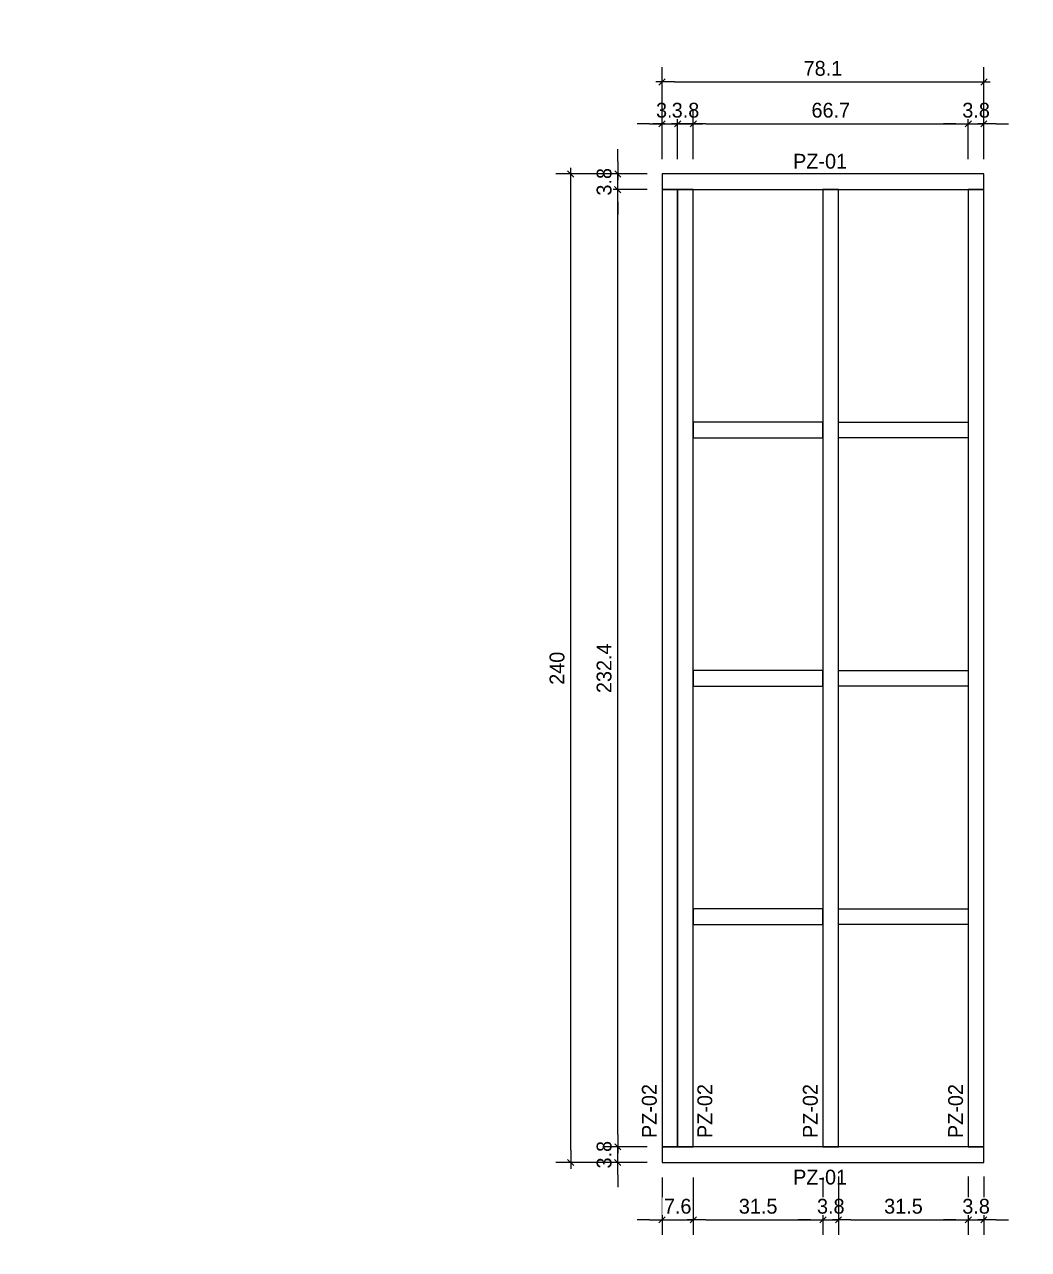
# Model space of a CAD drawing. Header units: millimetres. Extents: x 19458 to 19801, y 4351 to 4752.
# Drawn here: x 19502.44 to 19504.875, y 4504.776 to 4507.75 of the extents above; entities that cross this region are included whole.
import ezdxf

# ---------------------------------------------------------------- set-up
doc = ezdxf.new("R2010")
doc.units = ezdxf.units.MM
for name, color, linetype in [('0 @ 0.2', 7, 'Continuous'), ('cotas', 1, 'Continuous'), ('cotas @ 400', 1, 'Continuous'), ('cotas @ 500', 1, 'Continuous'), ('PANELES PARED', 2, 'Continuous'), ('TEXTO @ 0.2', 2, 'Continuous')]:
    doc.layers.add(name, color=color, linetype=linetype)
doc.styles.add('century gothic', font='GOTHIC.TTF')
doc.styles.add('COTAS SMC', font='GOTHIC.TTF')
doc.dimstyles.new('ANOTATIVE 100 SMCONSTRUCCIONES', dxfattribs={"dimscale": 0, "dimtxt": 0.18, "dimasz": 0.15, "dimexe": 0.18, "dimexo": 0.09, "dimgap": 0.1, "dimtad": 1, "dimzin": 0, "dimdsep": 46, "dimtxsty": 'century gothic', "dimblk1": 'FLECHA1', "dimblk2": 'FLECHA1', "dimsah": 1, "dimcen": 0.18, "dimdle": 0.075, "dimclrd": 1, "dimclre": 1, "dimclrt": 2, "dimaunit": 1, "dimadec": 0, "dimazin": 0, "dimtfac": 0.75, "dimtix": 1, "dimtmove": 2, "dimatfit": 3, "dimfxl": 0.09, "dimtvp": 1.5, "dimtfill": 1, "dimtolj": 1, "dimtzin": 0, "dimarcsym": 0})
doc.dimstyles.new('ANOTATIVE CM SMCONSTRUCCIONES', dxfattribs={"dimscale": 0, "dimtxt": 0.18, "dimasz": 0.15, "dimexe": 0.18, "dimexo": 0.18, "dimgap": 0.07, "dimtad": 1, "dimdec": 1, "dimlfac": 100, "dimdsep": 46, "dimtxsty": 'century gothic', "dimblk1": 'FLECHA1', "dimblk2": 'FLECHA1', "dimsah": 1, "dimcen": 0.18, "dimdle": 0.075, "dimclrd": 1, "dimclre": 1, "dimclrt": 2, "dimaunit": 1, "dimadec": 0, "dimazin": 2, "dimtfac": 0.75, "dimtdec": 1, "dimtix": 1, "dimtmove": 2, "dimatfit": 3, "dimfxl": 0.09, "dimtvp": 1.5, "dimtfill": 1, "dimtolj": 1, "dimtzin": 0, "dimarcsym": 0})
doc.dimstyles.new('PIES SMCONSTRUCCIONES', dxfattribs={"dimscale": 0, "dimtxt": 0.18, "dimasz": 0.2, "dimexe": 0.18, "dimexo": 0, "dimgap": 0.1, "dimtad": 1, "dimdec": 0, "dimlfac": 39.370079, "dimzin": 0, "dimdsep": 46, "dimlunit": 4, "dimtxsty": 'COTAS SMC', "dimblk1": 'FLECHA1', "dimblk2": 'FLECHA1', "dimsah": 1, "dimcen": 0.2, "dimdle": 0.075, "dimclrd": 1, "dimclre": 1, "dimclrt": 2, "dimaunit": 1, "dimadec": 0, "dimazin": 0, "dimtfac": 0.75, "dimtdec": 0, "dimtix": 1, "dimtmove": 2, "dimatfit": 3, "dimfxl": 0.09, "dimtvp": 1.5, "dimtfill": 1, "dimtolj": 1, "dimtzin": 0, "dimarcsym": 0})

# ---------------------------------------------------------------- blocks, each defined once
blk = doc.blocks.new('FLECHA1')
at = {"color": 4}
blk.add_line((-0.246176, -0.248081), (0.248081, 0.25), dxfattribs=at)
at = {"color": 1}
blk.add_line((-1, 0), (0.496162, 0), dxfattribs=at)
blk = doc.blocks.new('*D1568')
at = {"layer": 'cotas', "color": 1, "lineweight": -2, "transparency": 16777216}
for p, q in [((19614.326, 4625.8448), (19614.326, 4700.8448)), ((19570.9836, 4550.8448), (19524.326, 4550.8448)), ((19614.326, 4548.4298), (19614.326, 4550.8448)), ((19570.5339, 4548.4298), (19524.326, 4548.4298)), ((19614.326, 4473.4298), (19614.326, 4398.4298))]:
    blk.add_line(p, q, dxfattribs=at)
at = {"layer": 'Defpoints', "color": 0, "transparency": 16777216}
for p in [(19614.326, 4550.8448), (19615.9836, 4550.8448), (19615.5339, 4548.4298)]:
    blk.add_point(p, dxfattribs=at)
at = {"layer": 'cotas', "color": 1, "lineweight": -2, "transparency": 16777216, "xscale": 75, "yscale": 75, "zscale": 75}
for p, rotation in [((19614.326, 4550.8448), 270), ((19614.326, 4548.4298), 90)]:
    blk.add_blockref('FLECHA1', p, dxfattribs=dict(at, rotation=rotation))
at = {"layer": 'cotas', "color": 2, "transparency": 16777216, "insert": (19517.3376, 4549.6373), "char_height": 90, "attachment_point": 5, "rotation": 90, "style": 'century gothic', "bg_fill": 3, "box_fill_scale": 1.1, "bg_fill_color": 256, "bg_fill_true_color": 13158600, "bg_fill_transparency": 0}
blk.add_mtext('\\A1;2.42', dxfattribs=at)
blk = doc.blocks.new('*D1620')
at = {"layer": 'cotas', "color": 1, "lineweight": -2, "transparency": 16777216}
for p, q in [((19614.326, 4610.8448), (19614.326, 4670.8448)), ((19579.9836, 4550.8448), (19542.326, 4550.8448)), ((19614.326, 4548.4298), (19614.326, 4550.8448)), ((19579.5339, 4548.4298), (19542.326, 4548.4298)), ((19614.326, 4488.4298), (19614.326, 4428.4298))]:
    blk.add_line(p, q, dxfattribs=at)
at = {"layer": 'Defpoints', "color": 0, "transparency": 16777216}
for p in [(19614.326, 4550.8448), (19615.9836, 4550.8448), (19615.5339, 4548.4298)]:
    blk.add_point(p, dxfattribs=at)
at = {"layer": 'cotas', "color": 1, "lineweight": -2, "transparency": 16777216, "xscale": 60, "yscale": 60, "zscale": 60}
for p, rotation in [((19614.326, 4550.8448), 270), ((19614.326, 4548.4298), 90)]:
    blk.add_blockref('FLECHA1', p, dxfattribs=dict(at, rotation=rotation))
at = {"layer": 'cotas', "color": 2, "transparency": 16777216, "insert": (19536.7353, 4549.6373), "char_height": 72, "attachment_point": 5, "rotation": 90, "style": 'century gothic', "bg_fill": 3, "box_fill_scale": 1.1, "bg_fill_color": 256, "bg_fill_true_color": 13158600, "bg_fill_transparency": 0}
blk.add_mtext('\\A1;2.42', dxfattribs=at)
blk = doc.blocks.new('*D1623')
at = {"layer": 'cotas', "color": 1, "lineweight": -2, "transparency": 16777216}
for p, q in [((19620.0128, 4651.7533), (19620.0128, 4751.7533)), ((19620.4168, 4551.7533), (19530.0128, 4551.7533)), ((19620.0128, 4550.5333), (19620.0128, 4551.7533)), ((19620.4168, 4550.5333), (19530.0128, 4550.5333)), ((19620.0128, 4450.5333), (19620.0128, 4350.5333))]:
    blk.add_line(p, q, dxfattribs=at)
at = {"layer": 'Defpoints', "color": 0, "transparency": 16777216}
for p in [(19620.0128, 4551.7533), (19620.4168, 4551.7533), (19620.4168, 4550.5333)]:
    blk.add_point(p, dxfattribs=at)
at = {"layer": 'cotas', "color": 1, "lineweight": -2, "transparency": 16777216, "xscale": 100, "yscale": 100, "zscale": 100}
for p, rotation in [((19620.0128, 4551.7533), 270), ((19620.0128, 4550.5333), 90)]:
    blk.add_blockref('FLECHA1', p, dxfattribs=dict(at, rotation=rotation))
at = {"layer": 'cotas', "color": 2, "transparency": 16777216, "insert": (19523.8809, 4551.1433), "char_height": 90, "attachment_point": 5, "rotation": 90, "style": 'COTAS SMC', "bg_fill": 3, "box_fill_scale": 1.1, "bg_fill_color": 256, "bg_fill_true_color": 13158600, "bg_fill_transparency": 0}
blk.add_mtext("\\A1;4'", dxfattribs=at)
blk = doc.blocks.new('PP1')
at = {"layer": 'PANELES PARED'}
for points in [[(19444.8141, 4512.8176), (19444.8141, 4512.8556), (19444.033, 4512.8556), (19444.033, 4512.8176)], [(19444.033, 4510.4936), (19444.071, 4510.4936), (19444.071, 4512.8176), (19444.033, 4512.8176)], [(19444.071, 4510.4936), (19444.109, 4510.4936), (19444.109, 4512.8176), (19444.071, 4512.8176)], [(19444.4236, 4510.4936), (19444.4616, 4510.4936), (19444.4616, 4512.8176), (19444.4236, 4512.8176)], [(19444.7761, 4510.4936), (19444.8141, 4510.4936), (19444.8141, 4512.8176), (19444.7761, 4512.8176)], [(19444.4236, 4512.2149), (19444.4236, 4512.2529), (19444.109, 4512.2529), (19444.109, 4512.2149)], [(19444.4616, 4512.2149), (19444.4616, 4512.2529), (19444.7761, 4512.2529), (19444.7761, 4512.2149)], [(19444.4236, 4511.6122), (19444.4236, 4511.6502), (19444.109, 4511.6502), (19444.109, 4511.6122)], [(19444.4616, 4511.6122), (19444.4616, 4511.6502), (19444.7761, 4511.6502), (19444.7761, 4511.6122)], [(19444.4236, 4511.0339), (19444.4236, 4511.0719), (19444.109, 4511.0719), (19444.109, 4511.0339)], [(19444.4616, 4511.0339), (19444.4616, 4511.0719), (19444.7761, 4511.0719), (19444.7761, 4511.0339)], [(19444.8141, 4510.4556), (19444.8141, 4510.4936), (19444.033, 4510.4936), (19444.033, 4510.4556)]]:
    blk.add_lwpolyline(points, close=True, dxfattribs=at)
blk = doc.blocks.new('*D48')
at = {"color": 1, "lineweight": -2, "transparency": 16777216}
for p, q in [((19503.8789, 4505.0553), (19503.8789, 4505.0853)), ((19503.9503, 4505.0253), (19503.8429, 4505.0253)), ((19503.8789, 4504.9873), (19503.8789, 4505.0253)), ((19503.9503, 4504.9873), (19503.8429, 4504.9873)), ((19503.8789, 4504.9573), (19503.8789, 4504.9273))]:
    blk.add_line(p, q, dxfattribs=at)
at = {"layer": 'Defpoints', "color": 0, "transparency": 16777216}
for p in [(19503.9863, 4505.0253), (19503.9863, 4504.9873)]:
    blk.add_point(p, dxfattribs=at)
at = {"color": 1, "lineweight": -2, "transparency": 16777216, "xscale": 0.03, "yscale": 0.03, "zscale": 0.03}
for p, rotation in [((19503.8789, 4505.0253), 270), ((19503.8789, 4504.9873), 90)]:
    blk.add_blockref('FLECHA1', p, dxfattribs=dict(at, rotation=rotation))
at = {"color": 2, "transparency": 16777216, "insert": (19503.846, 4505.0063), "char_height": 0.036, "attachment_point": 5, "rotation": 90, "style": 'century gothic', "bg_fill": 3, "box_fill_scale": 1.1, "bg_fill_color": 256, "bg_fill_true_color": 13158600, "bg_fill_transparency": 0}
blk.add_mtext('\\A1;3.8', dxfattribs=at)
at = {"layer": 'Defpoints', "color": 0, "transparency": 16777216}
blk.add_point((19503.8789, 4505.0253), dxfattribs=at)
blk = doc.blocks.new('*D49')
at = {"color": 1, "lineweight": -2, "transparency": 16777216}
for p, q in [((19503.9503, 4507.3493), (19503.8429, 4507.3493)), ((19503.8789, 4505.0553), (19503.8789, 4507.3193)), ((19503.9503, 4505.0253), (19503.8429, 4505.0253))]:
    blk.add_line(p, q, dxfattribs=at)
at = {"layer": 'Defpoints', "color": 0, "transparency": 16777216}
for p in [(19503.8789, 4507.3493), (19503.9863, 4507.3493), (19503.9863, 4505.0253)]:
    blk.add_point(p, dxfattribs=at)
at = {"color": 1, "lineweight": -2, "transparency": 16777216, "xscale": 0.03, "yscale": 0.03, "zscale": 0.03}
for p, rotation in [((19503.8789, 4507.3493), 90), ((19503.8789, 4505.0253), 270)]:
    blk.add_blockref('FLECHA1', p, dxfattribs=dict(at, rotation=rotation))
at = {"color": 2, "transparency": 16777216, "insert": (19503.846, 4506.1873), "char_height": 0.036, "attachment_point": 5, "rotation": 90, "style": 'century gothic', "bg_fill": 3, "box_fill_scale": 1.1, "bg_fill_color": 256, "bg_fill_true_color": 13158600, "bg_fill_transparency": 0}
blk.add_mtext('\\A1;232.4', dxfattribs=at)
blk = doc.blocks.new('*D50')
at = {"color": 1, "lineweight": -2, "transparency": 16777216}
for p, q in [((19503.8789, 4507.4173), (19503.8789, 4507.4473)), ((19503.9503, 4507.3873), (19503.8429, 4507.3873)), ((19503.8789, 4507.3493), (19503.8789, 4507.3873)), ((19503.9503, 4507.3493), (19503.8429, 4507.3493)), ((19503.8789, 4507.3193), (19503.8789, 4507.2893))]:
    blk.add_line(p, q, dxfattribs=at)
at = {"layer": 'Defpoints', "color": 0, "transparency": 16777216}
for p in [(19503.9863, 4507.3873), (19503.9863, 4507.3493)]:
    blk.add_point(p, dxfattribs=at)
at = {"color": 1, "lineweight": -2, "transparency": 16777216, "xscale": 0.03, "yscale": 0.03, "zscale": 0.03}
for p, rotation in [((19503.8789, 4507.3873), 270), ((19503.8789, 4507.3493), 90)]:
    blk.add_blockref('FLECHA1', p, dxfattribs=dict(at, rotation=rotation))
at = {"color": 2, "transparency": 16777216, "insert": (19503.846, 4507.3683), "char_height": 0.036, "attachment_point": 5, "rotation": 90, "style": 'century gothic', "bg_fill": 3, "box_fill_scale": 1.1, "bg_fill_color": 256, "bg_fill_true_color": 13158600, "bg_fill_transparency": 0}
blk.add_mtext('\\A1;3.8', dxfattribs=at)
at = {"layer": 'Defpoints', "color": 0, "transparency": 16777216}
blk.add_point((19503.8789, 4507.3873), dxfattribs=at)
blk = doc.blocks.new('*D51')
at = {"color": 1, "lineweight": -2, "transparency": 16777216}
for p, q in [((19503.9503, 4507.3873), (19503.7288, 4507.3873)), ((19503.7648, 4505.0173), (19503.7648, 4507.3573)), ((19503.9503, 4504.9873), (19503.7288, 4504.9873))]:
    blk.add_line(p, q, dxfattribs=at)
at = {"layer": 'Defpoints', "color": 0, "transparency": 16777216}
for p in [(19503.7648, 4507.3873), (19503.9863, 4507.3873), (19503.9863, 4504.9873)]:
    blk.add_point(p, dxfattribs=at)
at = {"color": 1, "lineweight": -2, "transparency": 16777216, "xscale": 0.03, "yscale": 0.03, "zscale": 0.03}
for p, rotation in [((19503.7648, 4507.3873), 90), ((19503.7648, 4504.9873), 270)]:
    blk.add_blockref('FLECHA1', p, dxfattribs=dict(at, rotation=rotation))
at = {"color": 2, "transparency": 16777216, "insert": (19503.7318, 4506.1873), "char_height": 0.036, "attachment_point": 5, "rotation": 90, "style": 'century gothic', "bg_fill": 3, "box_fill_scale": 1.1, "bg_fill_color": 256, "bg_fill_true_color": 13158600, "bg_fill_transparency": 0}
blk.add_mtext('\\A1;240', dxfattribs=at)
blk = doc.blocks.new('*D52')
at = {"color": 1, "lineweight": -2, "transparency": 16777216}
for p, q in [((19503.9863, 4507.4233), (19503.9863, 4507.545)), ((19504.0243, 4507.4233), (19504.0243, 4507.545)), ((19503.9563, 4507.509), (19503.9263, 4507.509)), ((19503.9863, 4507.509), (19504.0243, 4507.509)), ((19504.0543, 4507.509), (19504.0843, 4507.509))]:
    blk.add_line(p, q, dxfattribs=at)
at = {"layer": 'Defpoints', "color": 0, "transparency": 16777216}
for p in [(19503.9863, 4507.3873), (19504.0243, 4507.3873)]:
    blk.add_point(p, dxfattribs=at)
at = {"color": 1, "lineweight": -2, "transparency": 16777216, "xscale": 0.03, "yscale": 0.03, "zscale": 0.03}
blk.add_blockref('FLECHA1', (19503.9863, 4507.509), dxfattribs=at)
at = {"color": 1, "lineweight": -2, "transparency": 16777216, "xscale": 0.03, "yscale": 0.03, "zscale": 0.03, "rotation": 180}
blk.add_blockref('FLECHA1', (19504.0243, 4507.509), dxfattribs=at)
at = {"color": 2, "transparency": 16777216, "insert": (19504.0053, 4507.5419), "char_height": 0.036, "attachment_point": 5, "style": 'century gothic', "bg_fill": 3, "box_fill_scale": 1.1, "bg_fill_color": 256, "bg_fill_true_color": 13158600, "bg_fill_transparency": 0}
blk.add_mtext('\\A1;3.8', dxfattribs=at)
at = {"layer": 'Defpoints', "color": 0, "transparency": 16777216}
blk.add_point((19504.0243, 4507.509), dxfattribs=at)
blk = doc.blocks.new('*D53')
at = {"color": 1, "lineweight": -2, "transparency": 16777216}
for p, q in [((19504.0243, 4507.4233), (19504.0243, 4507.545)), ((19504.0623, 4507.4233), (19504.0623, 4507.545)), ((19503.9943, 4507.509), (19503.9643, 4507.509)), ((19504.0243, 4507.509), (19504.0623, 4507.509)), ((19504.0923, 4507.509), (19504.1223, 4507.509))]:
    blk.add_line(p, q, dxfattribs=at)
at = {"layer": 'Defpoints', "color": 0, "transparency": 16777216}
for p in [(19504.0243, 4507.3873), (19504.0623, 4507.3873)]:
    blk.add_point(p, dxfattribs=at)
at = {"color": 1, "lineweight": -2, "transparency": 16777216, "xscale": 0.03, "yscale": 0.03, "zscale": 0.03}
blk.add_blockref('FLECHA1', (19504.0243, 4507.509), dxfattribs=at)
at = {"color": 1, "lineweight": -2, "transparency": 16777216, "xscale": 0.03, "yscale": 0.03, "zscale": 0.03, "rotation": 180}
blk.add_blockref('FLECHA1', (19504.0623, 4507.509), dxfattribs=at)
at = {"color": 2, "transparency": 16777216, "insert": (19504.0433, 4507.5419), "char_height": 0.036, "attachment_point": 5, "style": 'century gothic', "bg_fill": 3, "box_fill_scale": 1.1, "bg_fill_color": 256, "bg_fill_true_color": 13158600, "bg_fill_transparency": 0}
blk.add_mtext('\\A1;3.8', dxfattribs=at)
at = {"layer": 'Defpoints', "color": 0, "transparency": 16777216}
blk.add_point((19504.0623, 4507.509), dxfattribs=at)
blk = doc.blocks.new('*D54')
at = {"color": 1, "lineweight": -2, "transparency": 16777216}
for p, q in [((19504.0623, 4507.4233), (19504.0623, 4507.545)), ((19504.7294, 4507.4233), (19504.7294, 4507.545)), ((19504.0923, 4507.509), (19504.6994, 4507.509))]:
    blk.add_line(p, q, dxfattribs=at)
at = {"layer": 'Defpoints', "color": 0, "transparency": 16777216}
for p in [(19504.7294, 4507.509), (19504.0623, 4507.3873), (19504.7294, 4507.3873)]:
    blk.add_point(p, dxfattribs=at)
at = {"color": 1, "lineweight": -2, "transparency": 16777216, "xscale": 0.03, "yscale": 0.03, "zscale": 0.03, "rotation": 180}
blk.add_blockref('FLECHA1', (19504.0623, 4507.509), dxfattribs=at)
at = {"color": 1, "lineweight": -2, "transparency": 16777216, "xscale": 0.03, "yscale": 0.03, "zscale": 0.03}
blk.add_blockref('FLECHA1', (19504.7294, 4507.509), dxfattribs=at)
at = {"color": 2, "transparency": 16777216, "insert": (19504.3958, 4507.5419), "char_height": 0.036, "attachment_point": 5, "style": 'century gothic', "bg_fill": 3, "box_fill_scale": 1.1, "bg_fill_color": 256, "bg_fill_true_color": 13158600, "bg_fill_transparency": 0}
blk.add_mtext('\\A1;66.7', dxfattribs=at)
blk = doc.blocks.new('*D55')
at = {"color": 1, "lineweight": -2, "transparency": 16777216}
for p, q in [((19504.7294, 4507.4233), (19504.7294, 4507.545)), ((19504.7674, 4507.4233), (19504.7674, 4507.545)), ((19504.6994, 4507.509), (19504.6694, 4507.509)), ((19504.7294, 4507.509), (19504.7674, 4507.509)), ((19504.7974, 4507.509), (19504.8274, 4507.509))]:
    blk.add_line(p, q, dxfattribs=at)
at = {"layer": 'Defpoints', "color": 0, "transparency": 16777216}
for p in [(19504.7294, 4507.3873), (19504.7674, 4507.3873)]:
    blk.add_point(p, dxfattribs=at)
at = {"color": 1, "lineweight": -2, "transparency": 16777216, "xscale": 0.03, "yscale": 0.03, "zscale": 0.03}
blk.add_blockref('FLECHA1', (19504.7294, 4507.509), dxfattribs=at)
at = {"color": 1, "lineweight": -2, "transparency": 16777216, "xscale": 0.03, "yscale": 0.03, "zscale": 0.03, "rotation": 180}
blk.add_blockref('FLECHA1', (19504.7674, 4507.509), dxfattribs=at)
at = {"color": 2, "transparency": 16777216, "insert": (19504.7484, 4507.5419), "char_height": 0.036, "attachment_point": 5, "style": 'century gothic', "bg_fill": 3, "box_fill_scale": 1.1, "bg_fill_color": 256, "bg_fill_true_color": 13158600, "bg_fill_transparency": 0}
blk.add_mtext('\\A1;3.8', dxfattribs=at)
at = {"layer": 'Defpoints', "color": 0, "transparency": 16777216}
blk.add_point((19504.7674, 4507.509), dxfattribs=at)
blk = doc.blocks.new('*D56')
at = {"color": 1, "lineweight": -2, "transparency": 16777216}
for p, q in [((19503.9863, 4507.4233), (19503.9863, 4507.6466)), ((19504.7674, 4507.4233), (19504.7674, 4507.6466)), ((19504.0163, 4507.6106), (19504.7374, 4507.6106))]:
    blk.add_line(p, q, dxfattribs=at)
at = {"layer": 'Defpoints', "color": 0, "transparency": 16777216}
for p in [(19504.7674, 4507.6106), (19503.9863, 4507.3873), (19504.7674, 4507.3873)]:
    blk.add_point(p, dxfattribs=at)
at = {"color": 1, "lineweight": -2, "transparency": 16777216, "xscale": 0.03, "yscale": 0.03, "zscale": 0.03, "rotation": 180}
blk.add_blockref('FLECHA1', (19503.9863, 4507.6106), dxfattribs=at)
at = {"color": 1, "lineweight": -2, "transparency": 16777216, "xscale": 0.03, "yscale": 0.03, "zscale": 0.03}
blk.add_blockref('FLECHA1', (19504.7674, 4507.6106), dxfattribs=at)
at = {"color": 2, "transparency": 16777216, "insert": (19504.3768, 4507.6435), "char_height": 0.036, "attachment_point": 5, "style": 'century gothic', "bg_fill": 3, "box_fill_scale": 1.1, "bg_fill_color": 256, "bg_fill_true_color": 13158600, "bg_fill_transparency": 0}
blk.add_mtext('\\A1;78.1', dxfattribs=at)
blk = doc.blocks.new('*D117')
at = {"color": 1, "lineweight": -2, "transparency": 16777216}
for p, q in [((19503.9863, 4504.9513), (19503.9863, 4504.8121)), ((19504.0623, 4504.9513), (19504.0623, 4504.8121)), ((19503.9563, 4504.8481), (19503.9263, 4504.8481)), ((19503.9863, 4504.8481), (19504.0623, 4504.8481)), ((19504.0923, 4504.8481), (19504.1223, 4504.8481))]:
    blk.add_line(p, q, dxfattribs=at)
at = {"layer": 'Defpoints', "color": 0, "transparency": 16777216}
for p in [(19503.9863, 4504.9873), (19504.0623, 4504.9873)]:
    blk.add_point(p, dxfattribs=at)
at = {"color": 1, "lineweight": -2, "transparency": 16777216, "xscale": 0.03, "yscale": 0.03, "zscale": 0.03}
blk.add_blockref('FLECHA1', (19503.9863, 4504.8481), dxfattribs=at)
at = {"color": 1, "lineweight": -2, "transparency": 16777216, "xscale": 0.03, "yscale": 0.03, "zscale": 0.03, "rotation": 180}
blk.add_blockref('FLECHA1', (19504.0623, 4504.8481), dxfattribs=at)
at = {"color": 2, "transparency": 16777216, "insert": (19504.0243, 4504.881), "char_height": 0.036, "attachment_point": 5, "style": 'century gothic', "bg_fill": 3, "box_fill_scale": 1.1, "bg_fill_color": 256, "bg_fill_true_color": 13158600, "bg_fill_transparency": 0}
blk.add_mtext('\\A1;7.6', dxfattribs=at)
at = {"layer": 'Defpoints', "color": 0, "transparency": 16777216}
blk.add_point((19504.0623, 4504.8481), dxfattribs=at)
blk = doc.blocks.new('*D118')
at = {"color": 1, "lineweight": -2, "transparency": 16777216}
for p, q in [((19504.0623, 4504.9513), (19504.0623, 4504.8121)), ((19504.3768, 4504.9513), (19504.3768, 4504.8121)), ((19504.0923, 4504.8481), (19504.3468, 4504.8481))]:
    blk.add_line(p, q, dxfattribs=at)
at = {"layer": 'Defpoints', "color": 0, "transparency": 16777216}
for p in [(19504.0623, 4504.9873), (19504.3768, 4504.9873), (19504.3768, 4504.8481)]:
    blk.add_point(p, dxfattribs=at)
at = {"color": 1, "lineweight": -2, "transparency": 16777216, "xscale": 0.03, "yscale": 0.03, "zscale": 0.03, "rotation": 180}
blk.add_blockref('FLECHA1', (19504.0623, 4504.8481), dxfattribs=at)
at = {"color": 1, "lineweight": -2, "transparency": 16777216, "xscale": 0.03, "yscale": 0.03, "zscale": 0.03}
blk.add_blockref('FLECHA1', (19504.3768, 4504.8481), dxfattribs=at)
at = {"color": 2, "transparency": 16777216, "insert": (19504.2196, 4504.881), "char_height": 0.036, "attachment_point": 5, "style": 'century gothic', "bg_fill": 3, "box_fill_scale": 1.1, "bg_fill_color": 256, "bg_fill_true_color": 13158600, "bg_fill_transparency": 0}
blk.add_mtext('\\A1;31.5', dxfattribs=at)
blk = doc.blocks.new('*D119')
at = {"color": 1, "lineweight": -2, "transparency": 16777216}
for p, q in [((19504.3768, 4504.9513), (19504.3768, 4504.8121)), ((19504.4148, 4504.9533), (19504.4148, 4504.8121)), ((19504.3468, 4504.8481), (19504.3168, 4504.8481)), ((19504.3768, 4504.8481), (19504.4148, 4504.8481)), ((19504.4448, 4504.8481), (19504.4748, 4504.8481))]:
    blk.add_line(p, q, dxfattribs=at)
at = {"layer": 'Defpoints', "color": 0, "transparency": 16777216}
for p in [(19504.3768, 4504.9873), (19504.4148, 4504.9893)]:
    blk.add_point(p, dxfattribs=at)
at = {"color": 1, "lineweight": -2, "transparency": 16777216, "xscale": 0.03, "yscale": 0.03, "zscale": 0.03}
blk.add_blockref('FLECHA1', (19504.3768, 4504.8481), dxfattribs=at)
at = {"color": 1, "lineweight": -2, "transparency": 16777216, "xscale": 0.03, "yscale": 0.03, "zscale": 0.03, "rotation": 180}
blk.add_blockref('FLECHA1', (19504.4148, 4504.8481), dxfattribs=at)
at = {"color": 2, "transparency": 16777216, "insert": (19504.3958, 4504.881), "char_height": 0.036, "attachment_point": 5, "style": 'century gothic', "bg_fill": 3, "box_fill_scale": 1.1, "bg_fill_color": 256, "bg_fill_true_color": 13158600, "bg_fill_transparency": 0}
blk.add_mtext('\\A1;3.8', dxfattribs=at)
at = {"layer": 'Defpoints', "color": 0, "transparency": 16777216}
blk.add_point((19504.4148, 4504.8481), dxfattribs=at)
blk = doc.blocks.new('*D120')
at = {"color": 1, "lineweight": -2, "transparency": 16777216}
for p, q in [((19504.4148, 4504.9533), (19504.4148, 4504.8121)), ((19504.7294, 4504.9533), (19504.7294, 4504.8121)), ((19504.4448, 4504.8481), (19504.6994, 4504.8481))]:
    blk.add_line(p, q, dxfattribs=at)
at = {"layer": 'Defpoints', "color": 0, "transparency": 16777216}
for p in [(19504.4148, 4504.9893), (19504.7294, 4504.9893), (19504.7294, 4504.8481)]:
    blk.add_point(p, dxfattribs=at)
at = {"color": 1, "lineweight": -2, "transparency": 16777216, "xscale": 0.03, "yscale": 0.03, "zscale": 0.03, "rotation": 180}
blk.add_blockref('FLECHA1', (19504.4148, 4504.8481), dxfattribs=at)
at = {"color": 1, "lineweight": -2, "transparency": 16777216, "xscale": 0.03, "yscale": 0.03, "zscale": 0.03}
blk.add_blockref('FLECHA1', (19504.7294, 4504.8481), dxfattribs=at)
at = {"color": 2, "transparency": 16777216, "insert": (19504.5721, 4504.881), "char_height": 0.036, "attachment_point": 5, "style": 'century gothic', "bg_fill": 3, "box_fill_scale": 1.1, "bg_fill_color": 256, "bg_fill_true_color": 13158600, "bg_fill_transparency": 0}
blk.add_mtext('\\A1;31.5', dxfattribs=at)
blk = doc.blocks.new('*D121')
at = {"color": 1, "lineweight": -2, "transparency": 16777216}
for p, q in [((19504.7294, 4504.9533), (19504.7294, 4504.8121)), ((19504.7674, 4504.9533), (19504.7674, 4504.8121)), ((19504.6994, 4504.8481), (19504.6694, 4504.8481)), ((19504.7294, 4504.8481), (19504.7674, 4504.8481)), ((19504.7974, 4504.8481), (19504.8274, 4504.8481))]:
    blk.add_line(p, q, dxfattribs=at)
at = {"layer": 'Defpoints', "color": 0, "transparency": 16777216}
for p in [(19504.7294, 4504.9893), (19504.7674, 4504.9893)]:
    blk.add_point(p, dxfattribs=at)
at = {"color": 1, "lineweight": -2, "transparency": 16777216, "xscale": 0.03, "yscale": 0.03, "zscale": 0.03}
blk.add_blockref('FLECHA1', (19504.7294, 4504.8481), dxfattribs=at)
at = {"color": 1, "lineweight": -2, "transparency": 16777216, "xscale": 0.03, "yscale": 0.03, "zscale": 0.03, "rotation": 180}
blk.add_blockref('FLECHA1', (19504.7674, 4504.8481), dxfattribs=at)
at = {"color": 2, "transparency": 16777216, "insert": (19504.7484, 4504.881), "char_height": 0.036, "attachment_point": 5, "style": 'century gothic', "bg_fill": 3, "box_fill_scale": 1.1, "bg_fill_color": 256, "bg_fill_true_color": 13158600, "bg_fill_transparency": 0}
blk.add_mtext('\\A1;3.8', dxfattribs=at)
at = {"layer": 'Defpoints', "color": 0, "transparency": 16777216}
blk.add_point((19504.7674, 4504.8481), dxfattribs=at)
blk = doc.blocks.new('*U1729')
at = {"layer": 'cotas @ 500'}
dim = blk.add_linear_dim(base=(19614.3260382735, 4550.8448237801), p1=(19615.5338597089, 4548.4298237801), p2=(19615.9836080801, 4550.8448237801), angle=90, dimstyle='ANOTATIVE 100 SMCONSTRUCCIONES', override={"dimscale": 500, "dimtix": 1, "dimtofl": 1, "dimtmove": 1, "dimatfit": 1}, dxfattribs=at)
dim.commit()
dim.dimension.update_dxf_attribs({"geometry": '*D1568', "text_midpoint": (19517.3375950376, 4549.6373237801)})
at = {"layer": 'cotas @ 400'}
dim = blk.add_linear_dim(base=(19614.3260382735, 4550.8448237801), p1=(19615.5338597089, 4548.4298237801), p2=(19615.9836080801, 4550.8448237801), angle=90, dimstyle='ANOTATIVE 100 SMCONSTRUCCIONES', override={"dimscale": 400, "dimtix": 1, "dimtofl": 1, "dimtmove": 1, "dimatfit": 1}, dxfattribs=at)
dim.commit()
dim.dimension.update_dxf_attribs({"geometry": '*D1620', "text_midpoint": (19536.7352836848, 4549.6373237801)})
blk = doc.blocks.new('*U1731')
at = {"layer": 'cotas @ 500'}
dim = blk.add_linear_dim(base=(19620.0128, 4551.7533), p1=(19620.4168, 4550.5333), p2=(19620.4168, 4551.7533), angle=90, dimstyle='PIES SMCONSTRUCCIONES', override={"dimscale": 500, "dimtix": 1, "dimtofl": 1, "dimtmove": 2, "dimatfit": 3}, dxfattribs=at)
dim.commit()
dim.dimension.update_dxf_attribs({"geometry": '*D1623', "text_midpoint": (19523.8809, 4551.1433)})

msp = doc.modelspace()

# ---------------------------------------------------------------- block references
at = {"layer": 'cotas'}
msp.add_blockref('*U1729', (0, 0), dxfattribs=at)

# ---------------------------------------------------------------- next in the draw order: block references
msp.add_blockref('*U1731', (0, 0), dxfattribs=at)

# ---------------------------------------------------------------- next in the draw order: block references
msp.add_blockref('PP1', (59.9533, -5.4683))

# ---------------------------------------------------------------- next in the draw order: texts
at = {"layer": 'TEXTO @ 0.2', "color": 2, "char_height": 0.036, "width": 0.095414, "attachment_point": 1, "style": 'century gothic'}
for insert in [(19504.3043, 4507.4362), (19504.3043, 4504.97)]:
    msp.add_mtext('PZ-01 ', dxfattribs=dict(at, insert=insert))
at = {"layer": 'TEXTO @ 0.2', "color": 2, "char_height": 0.036, "width": 0.095414, "attachment_point": 1, "rotation": 90, "style": 'century gothic'}
for insert in [(19503.9375, 4505.0468), (19504.0721, 4505.0468), (19504.3281, 4505.0468), (19504.6806, 4505.0468)]:
    msp.add_mtext('PZ-02 ', dxfattribs=dict(at, insert=insert))

# ---------------------------------------------------------------- next in the draw order: dimensions: what is measured, and where the dimension line sits
at = {"layer": '0 @ 0.2'}
dim = msp.add_linear_dim(base=(19503.8789, 4505.0253), p1=(19503.9863, 4504.9873), p2=(19503.9863, 4505.0253), angle=90, dimstyle='ANOTATIVE CM SMCONSTRUCCIONES', override={"dimscale": 0.2, "dimtix": 1, "dimtofl": 1, "dimtmove": 2, "dimatfit": 3}, dxfattribs=at)
dim.commit()
dim.dimension.update_dxf_attribs({"geometry": '*D48', "text_midpoint": (19503.846, 4505.0063)})

# ---------------------------------------------------------------- next in the draw order: dimensions: what is measured, and where the dimension line sits
dim = msp.add_linear_dim(base=(19503.8789, 4507.3493), p1=(19503.9863, 4505.0253), p2=(19503.9863, 4507.3493), angle=90, dimstyle='ANOTATIVE CM SMCONSTRUCCIONES', override={"dimscale": 0.2, "dimtix": 1, "dimtofl": 1, "dimtmove": 2, "dimatfit": 3}, dxfattribs=at)
dim.commit()
dim.dimension.update_dxf_attribs({"geometry": '*D49', "text_midpoint": (19503.846, 4506.1873)})

# ---------------------------------------------------------------- next in the draw order: dimensions: what is measured, and where the dimension line sits
dim = msp.add_linear_dim(base=(19503.8789, 4507.3873), p1=(19503.9863, 4507.3493), p2=(19503.9863, 4507.3873), angle=90, dimstyle='ANOTATIVE CM SMCONSTRUCCIONES', override={"dimscale": 0.2, "dimtix": 1, "dimtofl": 1, "dimtmove": 2, "dimatfit": 3}, dxfattribs=at)
dim.commit()
dim.dimension.update_dxf_attribs({"geometry": '*D50', "text_midpoint": (19503.846, 4507.3683)})

# ---------------------------------------------------------------- next in the draw order: dimensions: what is measured, and where the dimension line sits
dim = msp.add_linear_dim(base=(19503.7648, 4507.3873), p1=(19503.9863, 4504.9873), p2=(19503.9863, 4507.3873), angle=90, dimstyle='ANOTATIVE CM SMCONSTRUCCIONES', override={"dimscale": 0.2, "dimtix": 1, "dimtofl": 1, "dimtmove": 2, "dimatfit": 3}, dxfattribs=at)
dim.commit()
dim.dimension.update_dxf_attribs({"geometry": '*D51', "text_midpoint": (19503.7318, 4506.1873)})

# ---------------------------------------------------------------- next in the draw order: dimensions: what is measured, and where the dimension line sits
for base, p1, p2, picture, middle in [((19504.0243, 4507.509), (19503.9863, 4507.3873), (19504.0243, 4507.3873), '*D52', (19504.0053, 4507.5419)), ((19504.0623, 4504.8481), (19503.9863, 4504.9873), (19504.0623, 4504.9873), '*D117', (19504.0243, 4504.881))]:
    dim = msp.add_linear_dim(base=base, p1=p1, p2=p2, dimstyle='ANOTATIVE CM SMCONSTRUCCIONES', override={"dimscale": 0.2, "dimtix": 1, "dimtofl": 1, "dimtmove": 2, "dimatfit": 3}, dxfattribs=at)
    dim.commit()
    dim.dimension.update_dxf_attribs({"geometry": picture, "text_midpoint": middle})

# ---------------------------------------------------------------- next in the draw order: dimensions: what is measured, and where the dimension line sits
for base, p1, p2, picture, middle in [((19504.0623, 4507.509), (19504.0243, 4507.3873), (19504.0623, 4507.3873), '*D53', (19504.0433, 4507.5419)), ((19504.37684, 4504.84806), (19504.06229, 4504.98726), (19504.37684, 4504.98726), '*D118', (19504.21956, 4504.88097))]:
    dim = msp.add_linear_dim(base=base, p1=p1, p2=p2, dimstyle='ANOTATIVE CM SMCONSTRUCCIONES', override={"dimscale": 0.2, "dimtix": 1, "dimtofl": 1, "dimtmove": 2, "dimatfit": 3}, dxfattribs=at)
    dim.commit()
    dim.dimension.update_dxf_attribs({"geometry": picture, "text_midpoint": middle})

# ---------------------------------------------------------------- next in the draw order: dimensions: what is measured, and where the dimension line sits
for base, p1, p2, picture, middle in [((19504.7294, 4507.509), (19504.0623, 4507.3873), (19504.7294, 4507.3873), '*D54', (19504.3958, 4507.5419)), ((19504.4148, 4504.8481), (19504.3768, 4504.9873), (19504.4148, 4504.9893), '*D119', (19504.3958, 4504.881))]:
    dim = msp.add_linear_dim(base=base, p1=p1, p2=p2, dimstyle='ANOTATIVE CM SMCONSTRUCCIONES', override={"dimscale": 0.2, "dimtix": 1, "dimtofl": 1, "dimtmove": 2, "dimatfit": 3}, dxfattribs=at)
    dim.commit()
    dim.dimension.update_dxf_attribs({"geometry": picture, "text_midpoint": middle})

# ---------------------------------------------------------------- next in the draw order: dimensions: what is measured, and where the dimension line sits
for base, p1, p2, picture, middle in [((19504.7674, 4507.509), (19504.7294, 4507.3873), (19504.7674, 4507.3873), '*D55', (19504.7484, 4507.5419)), ((19504.7294, 4504.8481), (19504.4148, 4504.9893), (19504.7294, 4504.9893), '*D120', (19504.5721, 4504.881))]:
    dim = msp.add_linear_dim(base=base, p1=p1, p2=p2, dimstyle='ANOTATIVE CM SMCONSTRUCCIONES', override={"dimscale": 0.2, "dimtix": 1, "dimtofl": 1, "dimtmove": 2, "dimatfit": 3}, dxfattribs=at)
    dim.commit()
    dim.dimension.update_dxf_attribs({"geometry": picture, "text_midpoint": middle})

# ---------------------------------------------------------------- next in the draw order: dimensions: what is measured, and where the dimension line sits
for base, p1, p2, picture, middle in [((19504.7674, 4507.6106), (19503.9863, 4507.3873), (19504.7674, 4507.3873), '*D56', (19504.3768, 4507.6435)), ((19504.7674, 4504.8481), (19504.7294, 4504.9893), (19504.7674, 4504.9893), '*D121', (19504.7484, 4504.881))]:
    dim = msp.add_linear_dim(base=base, p1=p1, p2=p2, dimstyle='ANOTATIVE CM SMCONSTRUCCIONES', override={"dimscale": 0.2, "dimtix": 1, "dimtofl": 1, "dimtmove": 2, "dimatfit": 3}, dxfattribs=at)
    dim.commit()
    dim.dimension.update_dxf_attribs({"geometry": picture, "text_midpoint": middle})

doc.saveas('drawing.dxf')
